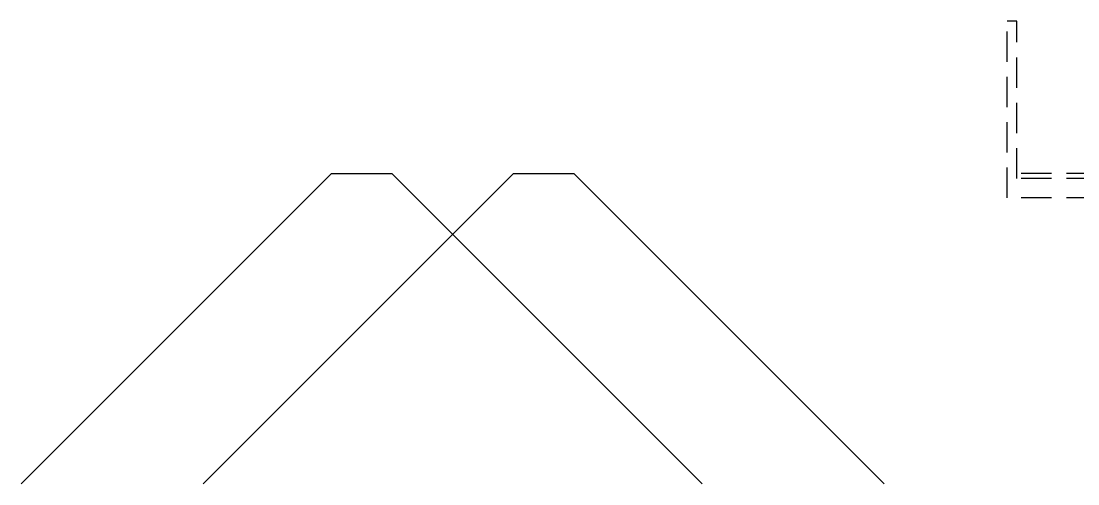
# Model space of a CAD drawing. Header units: millimetres. Extents: x -1069826 to 2704411, y -432732 to 412301.
# Drawn here: x 648234 to 656968, y -22260 to -18436 of the extents above; entities that cross this region are included whole.
import ezdxf

# ---------------------------------------------------------------- set-up
doc = ezdxf.new("R2010")
doc.units = ezdxf.units.MM
doc.header["$LTSCALE"] = 1000
doc.header["$MEASUREMENT"] = 0
doc.linetypes.add('HIDDEN', pattern=[0.375, 0.25, -0.125])
doc.layers.add('0-RAM-T', color=7, linetype='Continuous')
doc.layers.add('0-T', color=7, linetype='Continuous')

msp = doc.modelspace()

# ---------------------------------------------------------------- linework, layer by layer
at = {"color": 40, "linetype": 'HIDDEN'}
for p, q in [((656463.4601, -18436.1741), (656383.4601, -18436.1741)), ((656383.4601, -19896.1741), (656383.4601, -18436.1741)), ((656463.4601, -19736.1741), (656463.4601, -18436.1741)), ((657499.4601, -19736.1741), (656383.4601, -19736.1741)), ((657499.4601, -19696.1741), (656463.4601, -19696.1741)), ((657499.4601, -19896.1741), (656383.4601, -19896.1741))]:
    msp.add_line(p, q, dxfattribs=at)
at = {"layer": '0-RAM-T', "color": 4, "linetype": 'Continuous'}
for p, q in [((650797.7044, -19696.1741), (651297.7044, -19696.1741)), ((652302.8546, -19696.1741), (652802.8546, -19696.1741))]:
    msp.add_line(p, q, dxfattribs=at)
at = {"layer": '0-T', "color": 4, "linetype": 'Continuous'}
for p, q in [((650797.7044, -19696.1741), (648233.6209, -22260.2576)), ((652302.8546, -19696.1741), (649738.7711, -22260.2576)), ((651297.7044, -19696.1741), (653861.7879, -22260.2576)), ((652802.8546, -19696.1741), (655366.938, -22260.2576))]:
    msp.add_line(p, q, dxfattribs=at)

doc.saveas('drawing.dxf')
